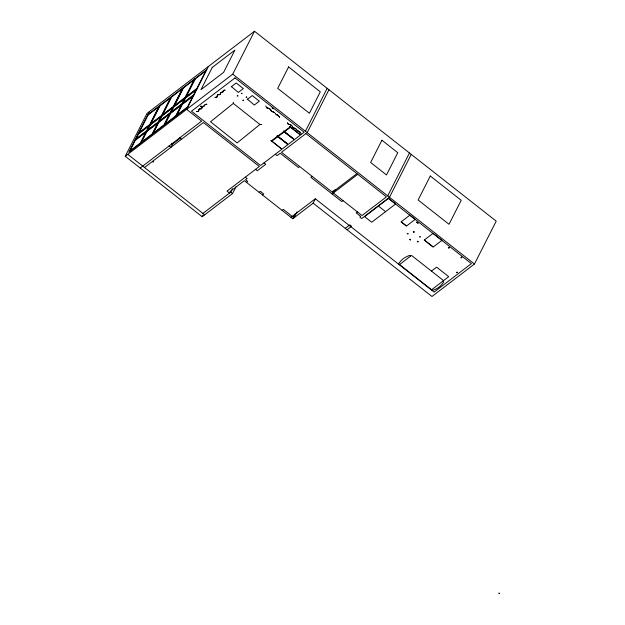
<?xml version="1.0" encoding="UTF-8"?>
<svg xmlns="http://www.w3.org/2000/svg" width="625" height="625" viewBox="0 0 625 625"><rect width="100%" height="100%" fill="white"/><g stroke="black" fill="none" stroke-linecap="round" stroke-linejoin="round"><path stroke-width="0.94" d="M217.297 95.969L217.617 95.078M198.727 110.586L198.688 110.078M198.711 109.648L198.766 110.133M198.781 109.859L198.828 109.414M217.313 95.695L217.5 95.18M201.961 108.125L201.945 107.633M217.242 95.781L217.266 96.273M202.039 107.562L202.156 107M201.969 107.977L202.016 107.383M220.508 93.812L220.695 92.836M198.688 110.234L198.727 110.727M217.227 96.062L217.266 96.562M217.211 96.648L216.688 97.289M217.258 96.828L217.195 96.359M233.453 103.43L233.289 102.25M220.555 93.211L220.141 94.359M202.102 107.297L202.219 106.844M220.641 93.133L221.148 92.461M259.891 124.477L261.328 124.555L259.891 124.477L237.148 142.93L210.531 121.766L233.297 103.414L259.891 124.461L261.328 124.547M232.547 193.539L202.195 216.734L125.25 156.281L147.016 113.391L254.5 31.25L496.211 221.141L474.445 264.031L431.977 296.492L313.164 203.156L292.766 218.742L244.32 180.68L230.055 191.578L232.547 193.539L236.031 186.68M149.531 111.461L128.852 152.227L187.727 107.242M140.625 143.234L159.695 105.641M152.398 134.234L171.469 96.641M164.172 125.234L183.242 87.648M175.945 116.234L195.016 78.648M208.406 66.469L186.641 109.367L201.609 121.125L140.211 168.039M180.82 137.82L172.508 144.172L170.898 147.352L169.117 145.953M125.25 156.281L232.734 74.148L254.5 31.25M231.172 86.844L236.211 82.992L243.336 88.594L238.297 92.438L231.336 86.523M247.203 99.438L252.242 95.586L259.367 101.188L254.328 105.031L247.359 99.117M202.195 216.734L203.07 215.016M232.508 188.711L230.766 192.141L202.938 213.406M287.07 144.102L287.492 143.789L277.398 135.766L276.984 136.078L287.203 143.844M293.445 139.352L293.867 139.039L283.773 131.016L283.352 131.328L293.578 139.094M299.82 134.602L289.727 126.578L299.953 134.344M305.406 131.242L327.172 88.344M307.188 132.641L328.953 89.742M292.766 218.742L295.375 213.594M297.07 211.773L294.023 217.781L283.336 209.383L282.078 210.352M313.164 203.156L315.344 198.867M333.312 190.578L332.445 192.289L356.875 173.617M333.336 192.992L335.07 189.555M387.703 195.891L409.461 152.992M411.242 154.391L389.484 197.289L361.648 218.555L359.867 217.156L360.75 216.484L356.211 212.914L357.469 211.953M204.68 105.078L203.844 106.258M223.219 90.914L222.781 92.062L222.023 92.141M202.289 106.906L203.195 106.391M222.852 91.961L223.883 90.383M223.344 90.844L223.758 90.445M198.812 109.57L199.953 108.828M147.922 114.641L206.797 69.648M138.219 133.75L197.094 88.766M135 140.109L193.875 95.117M237.688 95.609L237.141 96.031L238.094 95.922M144.508 167.508L203.391 122.523L259.32 166.461L227.016 191.148L229.508 193.102M241.75 93.148L241.281 93.508L242.156 93.461M246.508 96.875L246.031 97.242L246.906 97.195M243.258 99.984L242.703 100.398L243.656 100.297M265.805 106L266.242 107.078M301.031 133.656L300.281 132.469M246.453 182.359L247.711 181.398L245.578 179.719L247.086 178.562L245.305 177.164M259.102 192.297L260.359 191.336L263.742 193.992L262.484 194.953M299.664 166.539L298.406 167.508L280.242 153.234L277.094 155.641L275.312 154.242M312.133 176.336L310.875 177.297L341.781 201.578L343.039 200.617M290.984 217.344L315.305 198.766L350.898 226.766M332.07 193.953L357.766 174.32M345.227 228.344L349.797 224.852L351.578 226.25L347.008 229.742M399.547 264.57L411.508 255.43L443.57 280.617M431.461 271.102L436.625 267.156L448.734 276.672L431.609 289.758M197.93 111.469L198.656 110.672M271.43 140.836L277.383 136.398M277.805 136.086L283.758 131.648M284.172 131.336L290.133 126.898M271.836 141.164L277.789 136.727M278.211 136.414L284.164 131.977M284.586 131.664L290.539 127.227M217.547 95.023L218.172 94.742M220.211 94.414L219.734 94.555M202.359 106.789L202.75 106.539M201.672 108.586L201.195 108.719M217.664 94.945L219.25 94.656M199.125 109.109L200.352 108.828M407.93 233.422L407.203 233.523M408.242 233.836L407.617 234.016M413.977 231.688L413.422 231.961L414.016 231.742M414.328 232.156L413.75 232.375M410.328 239.273L409.789 239.555M410.375 239.336L409.938 239.531M420.219 236.617L419.508 236.773M420.289 237.125L419.797 237.133M417.961 241.305L417.234 241.406M221.078 92.406L221.586 92.273M205.352 104.547L203.656 106.289M205.148 104.555L205.664 104.469M410.273 239.953L410.656 239.711L409.945 239.852M417.867 241.922L418.25 241.68L417.539 241.82M223.812 90.328L224.594 90.234M220.094 94.492L219.352 94.602M201.562 108.656L200.82 108.766M202.977 106.383L203.727 106.344M205.789 104.383L206.953 104.234L205.594 104.414M223.969 90.281L224.758 90.258M222.258 92.18L221.852 92.148M219.617 94.641L219.18 94.594M201.078 108.805L200.07 108.781M198.219 111.516L197.383 111.484M224.688 90.203L225.219 90.227M215.914 97.32L216.359 97.367M197.211 111.492L197.82 111.531M216.539 97.359L216.102 97.305M215.609 97.375L215.164 97.289M197.07 111.539L196.508 111.492M197.281 111.547L196.625 111.453M215.414 97.359L215.047 97.328M267.492 108.094L268.336 108.273M287.992 123.891L291.133 125.109M288.922 124.406L290.117 124.75M267.922 108.141L267.117 107.945M268.93 108.453L268.07 108.234M290.312 124.805L290.891 125.047M294.125 128.109L293.477 127.914M293.859 128.078L294.906 128.406M268.5 108.375L269.508 108.695M294.273 128.219L295.102 128.469M273.047 111.977L273.672 112.156M269.102 108.555L270.234 109.219M276.211 114.555L276.852 114.789M267.352 107.984L266.914 107.836M276.797 114.828L277.414 115.055M298.234 131.141L299.406 131.656M298.852 131.367L297.469 130.773M272.281 111.648L271.125 110.586M293.719 127.961L293.297 127.805M273.469 112.086L271.695 111.359M273.617 112.195L274.039 112.344M295.055 128.508L295.477 128.664M274.273 112.453L273.828 112.289M295.43 128.703L296.203 129.133M277.555 115.188L278.625 115.859M298.102 131.031L297.703 130.836M277.602 115.148L276.992 114.906M276.266 114.523L275.68 114.016M266.969 107.797L266.359 107.187M288.406 124.109L287.727 123.359M278.086 115.492L278.797 116.188M299.523 131.812L300.344 132.68M299.359 131.695L299.922 132.039M269.648 108.828L270.406 109.367M232.734 74.148L474.445 264.031M388.219 198.25L471.406 263.602L434.125 292.086L350.945 226.734M401.328 221.875L406.313 225.789M424.477 240.062L433.031 246.781M378.43 206.062L385.555 211.656M410.625 256.102L409.734 255.398A38.219 24.562 26.9 0 0 398.656 263.867L432.5 290.461A38.219 24.562 26.9 0 0 443.578 281.992L442.688 281.289M263.977 162.898L265.758 164.297L257.352 170.727L255.57 169.32M179.695 137.867L181.477 139.266M171.32 143.242L172.508 144.172M127.766 154.359L204.719 214.812M283.562 131.18L293.648 139.203M277.188 135.93L287.273 143.953M291.266 125.281L291.984 125.828M279.328 117.016L279.648 117.305L279.109 116.625M296.156 129.172L297.203 130.492M292.914 127.375L292.562 126.898M296.32 129.32L297.344 130.633M274.883 113.008L275.43 113.742M291.93 125.867L292.609 127.102M270.5 109.547L270.93 110.32M271.602 111.195L271.219 110.75M270.633 109.695L270.875 110.172M287.523 123.086L287.383 122.57M153.164 161.414L153.586 161.617L153.164 161.414M152.836 161.672L153.25 161.898L152.836 161.672M200.523 106.492L200.938 106.711L200.523 106.492M200.906 106.125L201.312 106.344L200.906 106.125M272.195 107.805L272.805 108.141L272.195 107.805M272.93 108.406L273.547 108.734L272.969 108.359M416.617 222.195L417.227 222.523L416.617 222.195M417.578 222.945L418.195 223.281L417.617 222.906M456.914 272.195L457.32 272.414L456.977 272.148M498.906 593.188L499.727 593.633L498.961 593.133M456.531 272.484L456.938 272.719L456.562 272.461M135.203 140.391L129.781 151.078L140.422 142.945L145.844 132.258L135.203 140.391M138.43 134.031L135.93 138.961L146.57 130.828L149.07 125.898L138.43 134.031M148.125 114.922L139.148 132.602L149.797 124.469L158.766 106.789L148.125 114.922M146.977 131.391L141.555 142.086L152.195 133.953L157.617 123.258L146.977 131.391M150.203 125.039L147.703 129.961L158.344 121.828L160.844 116.906L150.203 125.039M159.898 105.922L150.93 123.609L161.57 115.477L170.539 97.789L159.898 105.922M158.75 122.391L153.328 133.086L163.969 124.953L169.391 114.258L158.75 122.391M161.977 116.039L159.477 120.961L170.117 112.828L172.617 107.906L161.977 116.039M171.672 96.922L162.703 114.609L173.344 106.477L182.312 88.797L171.672 96.922M170.531 113.398L165.102 124.086L175.742 115.953L181.172 105.266L170.531 113.398M173.75 107.039L171.25 111.969L181.891 103.836L184.391 98.906L173.75 107.039M183.445 87.93L174.477 105.609L185.117 97.477L194.086 79.797L183.445 87.93M182.305 104.398L176.875 115.086L187.523 106.961L192.945 96.266L182.305 104.398M185.523 98.039L183.031 102.969L193.672 94.836L196.172 89.906L185.523 98.039M195.227 78.93L186.25 96.609L196.891 88.477L205.867 70.797L195.227 78.93M212.234 67.438L200.953 89.68L223.617 72.359L234.906 50.117L212.234 67.438M288.594 66.922L277.711 88.367L309.414 113.273L320.297 91.828L288.594 66.922M381.922 140.242L370.641 162.484L386.492 174.945L397.781 152.703L381.922 140.242M430.289 176.016L418.117 200.008L449.023 224.289L461.195 200.297L430.289 176.016M235.039 77.906L191.469 111.203L260.578 165.5L304.148 132.203L235.039 77.906M305.93 133.602L281.5 152.273L362.008 215.516L386.438 196.852L305.93 133.602M388.508 198.367L364.578 216.648L371.703 222.242L395.633 203.961L388.508 198.367M409.883 215.156L401.07 221.891L406.406 226.094L415.227 219.352L409.883 215.156M433.039 233.344L424.219 240.086L433.125 247.078L441.945 240.344L433.039 233.344M449.047 247.32L448.32 247.875L448.781 248.242L449.516 247.68L449.047 247.32M461.516 257.109L460.789 257.672L461.25 258.031L461.977 257.477L461.516 257.109M271.031 140.516L281.117 148.539L271.031 140.516"/></g></svg>
